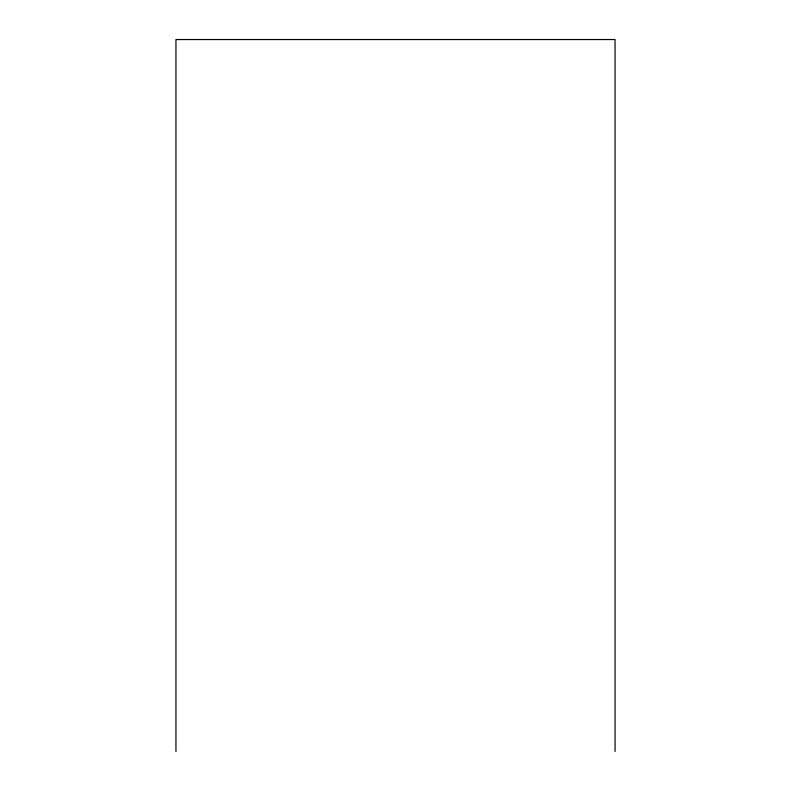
<?xml version="1.0" encoding="UTF-8"?>
<svg xmlns="http://www.w3.org/2000/svg" width="791" height="791" viewBox="0 0 791 791"><rect width="100%" height="100%" fill="white"/><g stroke="black" fill="none" stroke-linecap="round" stroke-linejoin="round"><path stroke-width="1.19" d="M615.052 751.45L615.052 39.55L175.948 39.55L175.948 751.45"/></g></svg>
